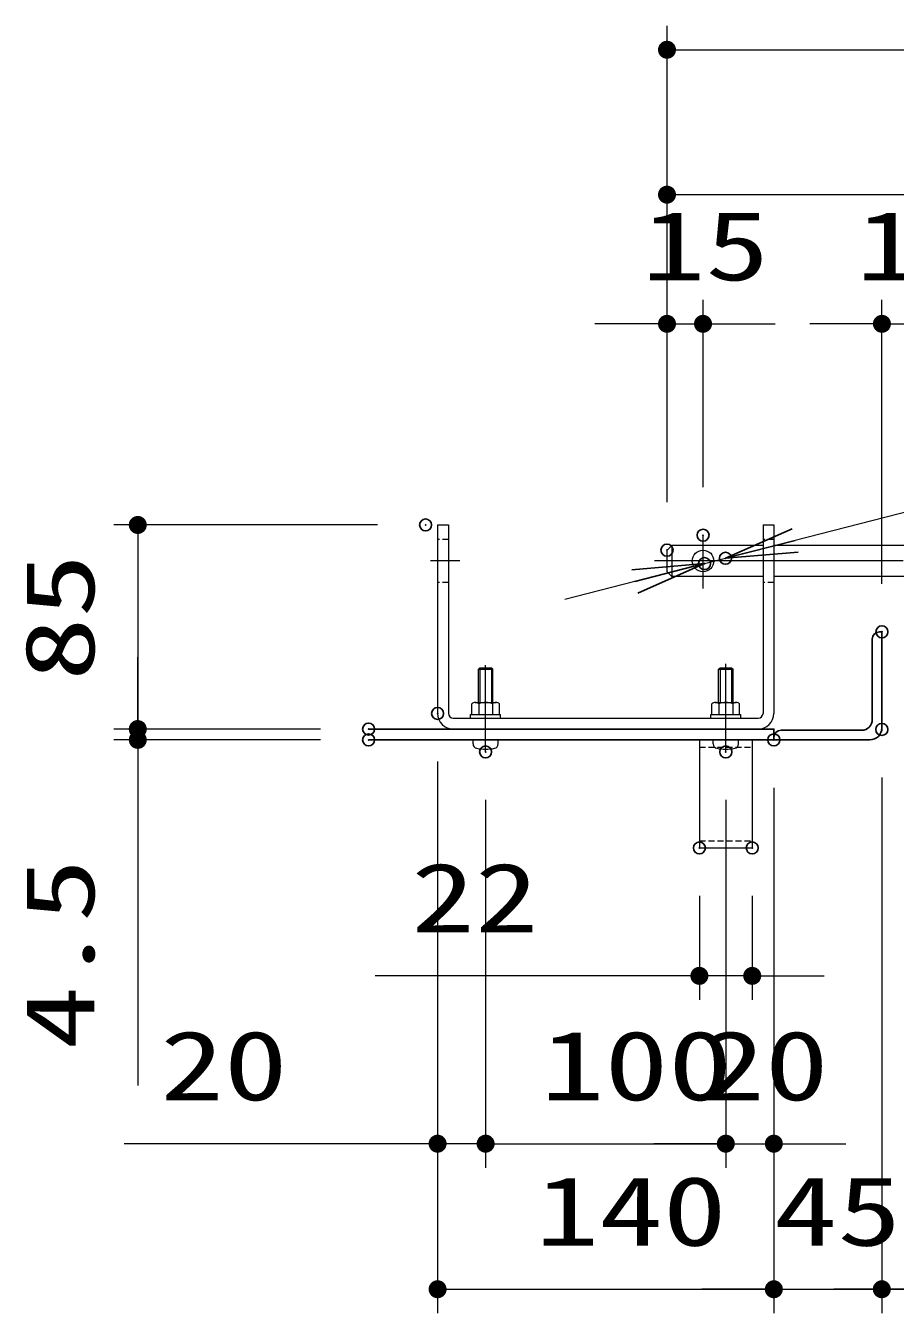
# Model space of a CAD drawing. Units: millimetres, scale not verified. Extents: x -5249 to 5251, y -3712 to 3712.
# Drawn here: x -2782 to -2058, y -2537 to -1465 of the extents above; entities that cross this region are included whole.
import ezdxf
from ezdxf.enums import TextEntityAlignment as Align

# ---------------------------------------------------------------- set-up
doc = ezdxf.new("R2010")
doc.units = ezdxf.units.MM
doc.header["$LTSCALE"] = 20
doc.header["$PDMODE"] = 32
doc.header["$PDSIZE"] = 10
doc.linetypes.add('USER1', pattern=[0.375, 0.25, -0.125])
doc.linetypes.add('USER2', pattern=[50.8, 31.75, -6.35, 6.35, -6.35])
for name, color, linetype, lineweight in [('0-2_D-STR1', 1, 'Continuous', 25), ('0-4_0', 7, 'Continuous', 25), ('0-5_D-STR-DIM', 7, 'Continuous', 13), ('0-9_D-BMK', 2, 'Continuous', 13), ('0-B_D-STR3', 3, 'Continuous', 13)]:
    doc.layers.add(name, color=color, linetype=linetype, lineweight=lineweight)
doc.layers.add('0-6_Defpoints', color=7, linetype='Continuous')
doc.styles.add('ＭＳ ゴシック', font='')
doc.styles.get('ＭＳ ゴシック').set_extended_font_data('MS Gothic')

# ---------------------------------------------------------------- blocks, each defined once
blk = doc.blocks.new('_DotSmall')
at = {"layer": '0-4_0'}
for points in [[(0, 0), (-2.5, 0), (-2.48, 0.313)], [(0, 0), (-2.48, -0.313), (-2.5, 0)], [(0, 0), (-2.48, 0.313), (-2.421, 0.622)], [(0, 0), (-2.421, -0.622), (-2.48, -0.313)], [(0, 0), (-2.421, 0.622), (-2.324, 0.92)], [(0, 0), (-2.324, -0.92), (-2.421, -0.622)], [(0, 0), (-2.324, 0.92), (-2.191, 1.204)], [(0, 0), (-2.191, -1.204), (-2.324, -0.92)], [(0, 0), (-2.191, 1.204), (-2.023, 1.469)], [(0, 0), (-2.023, -1.469), (-2.191, -1.204)], [(0, 0), (-2.023, 1.469), (-1.822, 1.711)], [(0, 0), (-1.822, -1.711), (-2.023, -1.469)], [(0, 0), (-1.822, 1.711), (-1.594, 1.926)], [(0, 0), (-1.594, -1.926), (-1.822, -1.711)], [(0, 0), (-1.594, 1.926), (-1.34, 2.111)], [(0, 0), (-1.34, -2.111), (-1.594, -1.926)], [(0, 0), (-1.34, 2.111), (-1.064, 2.262)], [(0, 0), (-1.064, -2.262), (-1.34, -2.111)], [(0, 0), (-1.064, 2.262), (-0.773, 2.378)], [(0, 0), (-0.773, -2.378), (-1.064, -2.262)], [(0, 0), (-0.773, 2.378), (-0.468, 2.456)], [(0, 0), (-0.468, -2.456), (-0.773, -2.378)], [(0, 0), (-0.468, 2.456), (-0.157, 2.495)], [(0, 0), (-0.157, -2.495), (-0.468, -2.456)], [(0, 0), (-0.157, 2.495), (0.157, 2.495)], [(0, 0), (0.157, -2.495), (-0.157, -2.495)], [(0, 0), (0.157, 2.495), (0.468, 2.456)], [(0, 0), (0.468, 2.456), (0.773, 2.378)], [(0, 0), (0.773, 2.378), (1.064, 2.262)], [(0, 0), (1.064, 2.262), (1.34, 2.111)], [(0, 0), (1.34, 2.111), (1.594, 1.926)], [(0, 0), (1.594, 1.926), (1.822, 1.711)], [(0, 0), (1.822, 1.711), (2.023, 1.469)], [(0, 0), (2.023, 1.469), (2.191, 1.204)], [(0, 0), (2.191, 1.204), (2.324, 0.92)], [(0, 0), (2.324, 0.92), (2.421, 0.622)], [(0, 0), (2.421, 0.622), (2.48, 0.313)], [(0, 0), (2.48, 0.313), (2.5, 0)], [(0, 0), (0.468, -2.456), (0.157, -2.495)], [(0, 0), (0.773, -2.378), (0.468, -2.456)], [(0, 0), (1.064, -2.262), (0.773, -2.378)], [(0, 0), (1.34, -2.111), (1.064, -2.262)], [(0, 0), (1.594, -1.926), (1.34, -2.111)], [(0, 0), (1.822, -1.711), (1.594, -1.926)], [(0, 0), (2.023, -1.469), (1.822, -1.711)], [(0, 0), (2.191, -1.204), (2.023, -1.469)], [(0, 0), (2.324, -0.92), (2.191, -1.204)], [(0, 0), (2.421, -0.622), (2.324, -0.92)], [(0, 0), (2.48, -0.313), (2.421, -0.622)], [(0, 0), (2.5, 0), (2.48, -0.313)]]:
    blk.add_solid(points, dxfattribs=at)
blk = doc.blocks.new('DARROWS')
at = {"layer": '0-4_0'}
blk.add_line((0, 0), (-19.982, 0), dxfattribs=at)
blk.add_lwpolyline([(-20, -3.333), (0, 0), (-20, 3.333)], dxfattribs=at)

msp = doc.modelspace()

# ---------------------------------------------------------------- linework, layer by layer
at = {"layer": '0-2_D-STR1'}
for p, q in [((-2076.77, -1975.43), (-2076.77, -2042.43)), ((-2435.77, -2050.43), (-2168.77, -2050.43)), ((-2085.77, -2051.43), (-2152.77, -2051.43)), ((-2158.77, -2059.43), (-2496.19, -2059.43))]:
    msp.add_line(p, q, dxfattribs=at)
for points in [[(-2068.77, -2049.43), (-2068.77, -1969.43), (-2070.77, -1969.43)], [(-2158.77, -2059.43), (-2158.77, -2050.43), (-2496.19, -2050.43)], [(-2158.77, -2057.43), (-2158.77, -2059.43), (-2078.77, -2059.43)]]:
    msp.add_lwpolyline(points, dxfattribs=at)
for centre, radius, start, end in [((-2070.77, -1975.43), 6, 90, 180), ((-2085.77, -2042.43), 9, 270, 0), ((-2152.77, -2057.43), 6, 90, 180), ((-2078.77, -2049.43), 10, 270, 0)]:
    msp.add_arc(centre, radius, start, end, dxfattribs=at)
at = {"layer": '0-5_D-STR-DIM'}
for p, q in [((-2247.74, -1861.43), (-2247.74, -1464.66)), ((-2247.74, -1484.66), (-1047.74, -1484.66)), ((-2247.74, -1861.43), (-2247.74, -1585.34)), ((-2247.74, -1605.34), (-1647.74, -1605.34)), ((-2247.74, -1861.43), (-2247.74, -1692.93)), ((-2217.74, -1848.97), (-2217.74, -1692.93)), ((-2068.77, -1929.43), (-2068.77, -1692.93)), ((-2247.74, -1712.93), (-2307.74, -1712.93)), ((-2247.74, -1712.93), (-2217.74, -1712.93)), ((-2217.74, -1712.93), (-2157.74, -1712.93)), ((-2068.77, -1712.93), (-2128.77, -1712.93)), ((-2068.77, -1712.93), (-2048.77, -1712.93)), ((-1896.13, -1830.66), (-2140.9, -1893.32)), ((-2488.77, -1880.43), (-2708.44, -1880.43)), ((-2688.44, -1880.43), (-2688.44, -2050.43)), ((-2216.46, -1912.67), (-2199.02, -1908.2)), ((-2274.59, -1927.55), (-2332.71, -1942.43)), ((-2688.44, -2050.43), (-2688.44, -1990.43)), ((-2536.19, -2050.43), (-2708.44, -2050.43)), ((-2536.19, -2050.43), (-2708.44, -2050.43)), ((-2688.44, -2050.43), (-2688.44, -2059.43)), ((-2536.19, -2059.43), (-2708.44, -2059.43)), ((-2688.44, -2059.43), (-2688.44, -2347.43)), ((-2438.77, -2077.43), (-2438.77, -2536.98)), ((-2438.77, -2077.43), (-2438.77, -2415.76)), ((-2068.86, -2090.76), (-2068.86, -2536.98)), ((-2158.77, -2099.43), (-2158.77, -2536.98)), ((-2158.77, -2099.43), (-2158.77, -2536.98)), ((-2158.77, -2099.43), (-2158.77, -2415.76)), ((-2398.77, -2109.5), (-2398.77, -2415.76)), ((-2398.77, -2109.5), (-2398.77, -2415.76)), ((-2198.77, -2109.5), (-2198.77, -2415.76)), ((-2198.77, -2109.5), (-2198.77, -2415.76)), ((-2220.77, -2189.43), (-2220.77, -2275.99)), ((-2176.77, -2189.43), (-2176.77, -2275.99)), ((-2220.77, -2255.99), (-2490.77, -2255.99)), ((-2176.77, -2255.99), (-2220.77, -2255.99)), ((-2176.77, -2255.99), (-2116.77, -2255.99)), ((-2438.77, -2395.76), (-2699.77, -2395.76)), ((-2398.77, -2395.76), (-2438.77, -2395.76)), ((-2398.77, -2395.76), (-2338.77, -2395.76)), ((-2398.77, -2395.76), (-2198.77, -2395.76)), ((-2198.77, -2395.76), (-2258.77, -2395.76)), ((-2198.77, -2395.76), (-2158.77, -2395.76)), ((-2158.77, -2395.76), (-2098.77, -2395.76)), ((-2438.77, -2516.98), (-2158.77, -2516.98)), ((-2158.77, -2516.98), (-2218.77, -2516.98)), ((-2158.77, -2516.98), (-2068.86, -2516.98)), ((-2048.77, -2516.98), (-2108.77, -2516.98)), ((-2068.86, -2516.98), (-2008.86, -2516.98))]:
    msp.add_line(p, q, dxfattribs=at)
at = {"layer": '0-6_Defpoints'}
for p in [(-2217.74, -1712.93), (-2448.77, -1880.43), (-2217.74, -1888.97), (-2247.74, -1901.43), (-2216.46, -1912.67), (-2199.02, -1908.2), (-2068.77, -1969.43), (-2438.77, -2037.43), (-2688.44, -2050.43), (-2688.44, -2050.43), (-2496.19, -2050.43), (-2068.86, -2050.76), (-2496.19, -2059.43), (-2158.77, -2059.43), (-2398.77, -2069.5), (-2198.77, -2069.5), (-2220.77, -2149.43), (-2176.77, -2149.43), (-2220.77, -2255.99), (-2398.77, -2395.76), (-2198.77, -2395.76), (-2158.77, -2395.76), (-2158.77, -2516.98), (-2068.86, -2516.98)]:
    msp.add_point(p, dxfattribs=at)
at = {"layer": '0-9_D-BMK', "linetype": 'USER2'}
for p, q in [((-2217.74, -1933.41), (-2217.74, -1888.97)), ((-2420.17, -1910.43), (-2444.77, -1910.43)), ((-1035.2, -1910.43), (-2258.14, -1910.43)), ((-2398.77, -2069.5), (-2398.77, -1997.25)), ((-2198.77, -2069.5), (-2198.77, -1996.23))]:
    msp.add_line(p, q, dxfattribs=at)
at = {"layer": '0-B_D-STR3'}
for p, q in [((-2438.77, -1880.43), (-2438.77, -2037.43)), ((-2438.77, -1880.43), (-2429.77, -1880.43)), ((-2429.77, -1880.43), (-2429.77, -2037.43)), ((-2167.77, -1880.43), (-2167.77, -2037.43)), ((-2167.77, -1880.43), (-2158.77, -1880.43)), ((-2158.77, -1880.43), (-2158.77, -2037.43)), ((-2247.74, -1901.43), (-2243.74, -1897.43)), ((-2243.74, -1897.43), (-2243.74, -1923.43)), ((-2167.77, -1897.43), (-2243.74, -1897.43)), ((-1958.77, -1897.43), (-2158.77, -1897.43)), ((-2247.74, -1919.43), (-2247.74, -1901.43)), ((-2243.74, -1923.43), (-2247.74, -1919.43)), ((-2167.77, -1923.43), (-2243.74, -1923.43)), ((-1958.77, -1923.43), (-2158.77, -1923.43)), ((-2404.77, -2000.63), (-2403.57, -1999.43)), ((-2404.77, -2028.23), (-2404.77, -2000.63)), ((-2404.77, -2000.63), (-2392.77, -2000.63)), ((-2403.57, -1999.43), (-2403.57, -2028.23)), ((-2403.57, -1999.43), (-2393.97, -1999.43)), ((-2393.97, -1999.43), (-2393.97, -2028.23)), ((-2393.97, -1999.43), (-2392.77, -2000.63)), ((-2392.77, -2028.23), (-2392.77, -2000.63)), ((-2204.77, -2000.63), (-2203.57, -1999.43)), ((-2204.77, -2028.23), (-2204.77, -2000.63)), ((-2204.77, -2000.63), (-2192.77, -2000.63)), ((-2203.57, -1999.43), (-2203.57, -2028.23)), ((-2203.57, -1999.43), (-2193.97, -1999.43)), ((-2193.97, -1999.43), (-2193.97, -2028.23)), ((-2193.97, -1999.43), (-2192.77, -2000.63)), ((-2192.77, -2028.23), (-2192.77, -2000.63)), ((-2410.27, -2038.23), (-2410.27, -2029.43)), ((-2407.61, -2028.23), (-2390.01, -2028.23)), ((-2404.52, -2029.43), (-2404.52, -2038.23)), ((-2393.02, -2029.43), (-2393.02, -2038.23)), ((-2387.27, -2038.23), (-2387.27, -2029.43)), ((-2210.27, -2038.23), (-2210.27, -2029.43)), ((-2207.61, -2028.23), (-2190.01, -2028.23)), ((-2204.52, -2029.43), (-2204.52, -2038.23)), ((-2193.02, -2029.43), (-2193.02, -2038.23)), ((-2187.27, -2038.23), (-2187.27, -2029.43)), ((-2425.77, -2041.43), (-2171.77, -2041.43)), ((-2411.27, -2038.23), (-2386.27, -2038.23)), ((-2411.27, -2041.43), (-2411.27, -2038.23)), ((-2386.27, -2041.43), (-2386.27, -2038.23)), ((-2211.27, -2038.23), (-2186.27, -2038.23)), ((-2211.27, -2041.43), (-2211.27, -2038.23)), ((-2186.27, -2041.43), (-2186.27, -2038.23)), ((-2409.27, -2062.72), (-2409.27, -2059.43)), ((-2388.27, -2062.72), (-2388.27, -2059.43)), ((-2220.77, -2059.43), (-2220.77, -2149.43)), ((-2209.27, -2062.72), (-2209.27, -2059.43)), ((-2188.27, -2062.72), (-2188.27, -2059.43)), ((-2176.77, -2059.43), (-2176.77, -2149.43)), ((-2220.77, -2149.43), (-2176.77, -2149.43))]:
    msp.add_line(p, q, dxfattribs=at)
at = {"layer": '0-B_D-STR3', "linetype": 'USER1'}
for p, q in [((-2429.77, -1892.43), (-2438.77, -1892.43)), ((-2158.77, -1892.43), (-2167.77, -1892.43)), ((-2429.77, -1928.43), (-2438.77, -1928.43)), ((-2158.77, -1928.43), (-2167.77, -1928.43)), ((-2220.77, -2065.43), (-2176.77, -2065.43)), ((-2220.77, -2143.43), (-2176.77, -2143.43))]:
    msp.add_line(p, q, dxfattribs=at)
at = {"layer": '0-B_D-STR3'}
msp.add_circle((-2217.74, -1910.43), 9, dxfattribs=at)
for centre, radius, start, end in [((-2407.4, -2032.26), 4.03, 44.49916, 135.50084), ((-2398.77, -2042.61), 14.38, 66.42363, 113.57637), ((-2390.15, -2032.27), 4.04, 44.61546, 135.38454), ((-2207.4, -2032.26), 4.03, 44.49916, 135.50084), ((-2198.77, -2042.61), 14.38, 66.42363, 113.57637), ((-2190.15, -2032.27), 4.04, 44.61546, 135.38454), ((-2425.77, -2037.43), 13, 180, 270), ((-2425.77, -2037.43), 4, 180, 270), ((-2171.77, -2037.43), 13, 270, 0), ((-2171.77, -2037.43), 4, 270, 0), ((-2405.47, -2062.72), 3.8, 180, 257.91427), ((-2398.77, -2031.43), 35.8, 257.91427, 282.08573), ((-2392.07, -2062.72), 3.8, 282.08573, 0), ((-2205.47, -2062.72), 3.8, 180, 257.91427), ((-2198.77, -2031.43), 35.8, 257.91427, 282.08573), ((-2192.07, -2062.72), 3.8, 282.08573, 0)]:
    msp.add_arc(centre, radius, start, end, dxfattribs=at)

# ---------------------------------------------------------------- block references
at = {"layer": '0-5_D-STR-DIM', "xscale": 3, "yscale": 3}
for name, p, rotation in [('_DotSmall', (-2247.74, -1484.66), 180), ('_DotSmall', (-2247.74, -1605.34), 180), ('_DotSmall', (-2217.74, -1712.93), 180), ('_DotSmall', (-2688.44, -1880.43), 90), ('DARROWS', (-2199.02, -1908.2), 194.35916), ('DARROWS', (-2216.46, -1912.67), 14.35916), ('_DotSmall', (-2688.44, -2050.43), 270), ('_DotSmall', (-2688.44, -2050.43), 270), ('_DotSmall', (-2688.44, -2059.43), 90), ('_DotSmall', (-2176.77, -2255.99), 180), ('_DotSmall', (-2398.77, -2395.76), 180), ('_DotSmall', (-2398.77, -2395.76), 180), ('_DotSmall', (-2158.77, -2395.76), 180), ('_DotSmall', (-2438.77, -2516.98), 180), ('_DotSmall', (-2068.86, -2516.98), 180)]:
    msp.add_blockref(name, p, dxfattribs=dict(at, rotation=rotation))
for p in [(-2247.74, -1712.93), (-2068.77, -1712.93), (-2220.77, -2255.99), (-2438.77, -2395.76), (-2198.77, -2395.76), (-2198.77, -2395.76), (-2158.77, -2516.98), (-2158.77, -2516.98)]:
    msp.add_blockref('_DotSmall', p, dxfattribs=at)

# ---------------------------------------------------------------- texts
at = {"layer": '0-5_D-STR-DIM', "style": 'ＭＳ ゴシック', "width": 1.35}
for s, p in [('15', (-2268.74, -1694.04)), ('10', (-2090.27, -1694.04)), ('22', (-2460.77, -2237.09)), ('20', (-2669.77, -2376.86)), ('100', (-2352.77, -2376.86)), ('20', (-2219.27, -2376.86)), ('140', (-2357.27, -2498.08)), ('45', (-2158.82, -2498.08))]:
    msp.add_text(s, height=57.77, dxfattribs=at).set_placement(p, align=Align.BOTTOM_LEFT)
for s, p in [('85', (-2707.33, -2010.43)), ('4.5', (-2707.33, -2317.43))]:
    msp.add_text(s, height=57.77, rotation=90, dxfattribs=at).set_placement(p, align=Align.BOTTOM_LEFT)

doc.saveas('drawing.dxf')
